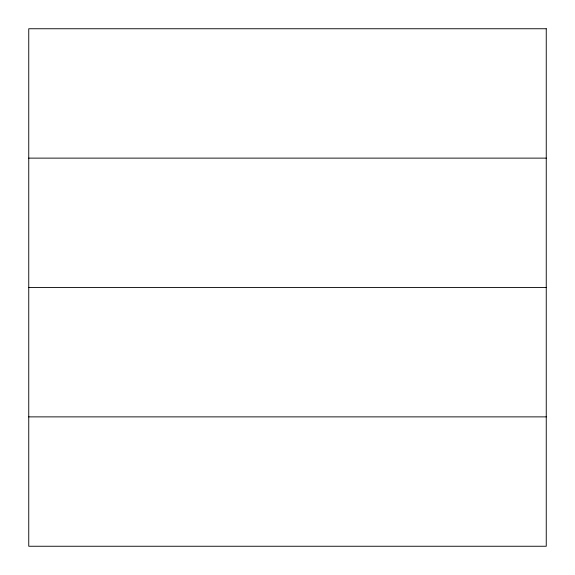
<?xml version="1.0" encoding="UTF-8"?>
<svg xmlns="http://www.w3.org/2000/svg" width="575" height="575" viewBox="0 0 575 575"><rect width="100%" height="100%" fill="white"/><g stroke="black" fill="none" stroke-linecap="round" stroke-linejoin="round"><path stroke-width="0.86" d="M28.75 158.125L546.25 158.125M28.75 287.5L546.25 287.5M28.75 416.875L546.25 416.875M546.25 28.75L28.75 28.75L28.75 546.25L546.25 546.25L546.25 28.75"/></g></svg>
